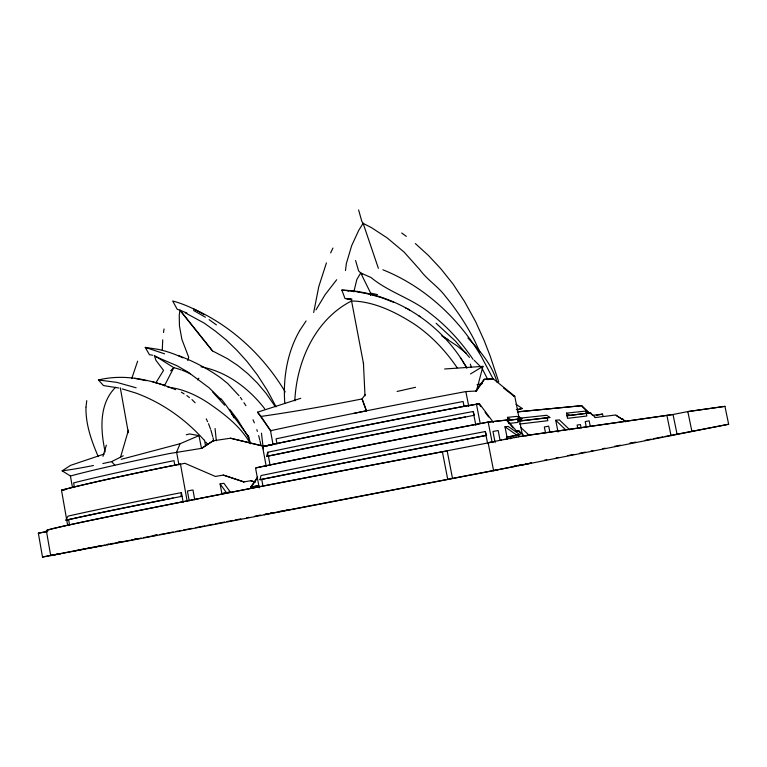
<?xml version="1.0" encoding="UTF-8"?>
<svg xmlns="http://www.w3.org/2000/svg" width="767" height="767" viewBox="0 0 767 767"><rect width="100%" height="100%" fill="white"/><g stroke="black" fill="none" stroke-linecap="round" stroke-linejoin="round"><path stroke-width="1.15" d="M370.634 295.477L370.691 293.195L360.72 272.966L356.818 279.533L353.855 291.882M162.268 350.26L162.738 339.829M294.816 400.882L294.854 400.221C296.752 361.017 315.458 319.206 351.564 300.971C374.123 301.345 395.983 312.255 414.698 324.364C431.361 335.725 445.435 350.605 456.796 367.22L457.161 367.805M345.476 270.559L346.396 263.407L351.679 245.641L358.697 230.397L363.127 223.341L371.391 227.598L387.134 237.875L404.075 252.065L419.77 269.629C426.883 279.562 437.852 286.225 445.253 296.081C456.787 310.079 466.825 325.237 475.003 341.43L479.768 351.928M86.748 400.652L86 406.941M181.415 492.606L180.897 496.479L182.086 496.316L171.798 498.282A213.236 3.49 -10.8 0 0 70.123 519.221L65.866 520.17L68.014 516.143L72.232 515.184A210.283 3.873 -10.8 0 1 172.422 494.379L181.415 492.606L183.15 502.193M163.534 332.504L164.033 328.947M313.684 312.485L318.765 286.657L326.435 262.899M260.003 479.701L261.02 475.54L274.365 472.827A344.91 6.337 -10.9 0 1 469.797 434.486L485.281 431.543L486.575 435.34L470.564 438.456A344.958 5.637 -10.9 0 0 275.094 476.738L260.003 479.701L273.445 476.988A347.997 5.695 -10.9 0 1 470.967 438.302L486.575 435.34M474.418 415.225L465.118 417.104A335.543 9.214 -10.9 0 0 276.024 454.543L266.686 456.365L267.683 452.271L275.305 450.67A335.495 9.885 -10.9 0 1 464.351 413.164L473.162 411.505L474.418 415.225L473.929 415.446M300.76 398.313L257.53 412.195L261.077 416.423L270.492 430.728L276.35 429.462A326.138 13.106 -10.9 0 1 364.718 411.16L383.404 407.44A326.138 13.106 -10.9 0 1 459.117 392.819L465.866 391.563L476.422 391.017L482.961 366.367L444.639 368.985M131.742 378.562L137.629 361.171M187.771 360.538L188.701 357.259L181.865 339.321L179.459 325.956L179.248 315.208L179.948 310.213L212.488 350.902L227.406 358.649L237.885 365.571L247.894 373.73L257.338 383.03L266.111 393.375L275.305 406.654M120.448 457.487L128.444 430.191M102.989 456.355L106.335 445.176M104.226 454.006L70.497 465.387L62.146 470.842L70.439 476L73.881 475.08A200.887 8.13 -10.7 0 1 113.88 465.454L123.87 463.23A200.887 8.13 -10.7 0 1 169.152 453.594L201.874 448.292L213.207 440.747L201.5 448.379L198.969 435.627L180.082 443.719L176.611 452.079L178.932 464.907M330.654 252.909L332.936 248.048M315.985 309.849L325.112 294.701L336.684 279.734M299.59 330.769C287.107 352.619 282.937 378.39 284.806 403.279M155.931 382.704L163.544 370.413L155.874 360.26L154.32 355.437L173.821 367.69A108.818 82.395 77.5 0 1 181.098 369.867M164.368 385.887L173.812 367.7A111.848 87.083 77.3 0 0 170.6 370.787M306.091 320.942L299.849 330.347M258.968 485.664L250.665 487.093L257.626 476.94M251.173 487.16L257.463 477.985M475.818 391.141L484.006 379.32L493.315 378.917L514.772 396.261L522.404 434.947M476.422 391.017L484.6 379.195M365.303 394.497L362.062 398.936L366.434 410.815L354.21 413.298M197.483 379.857L198.893 378.227M115.616 387.268C98.636 404.046 100.554 430.431 105.156 451.916M516.038 404.295L522.25 408.485L517.677 409.846M470.478 373.96L482.961 366.367M519.144 420.383L521.972 418.782L518.406 416.376L519.384 421.351M123.257 455.771L111.646 461.6L114.829 465.243M180.082 443.719L121.205 459.337M118.799 388.016L103.507 385.561L98.425 380.001C124.235 373.558 151.492 379.723 175.566 389.655M62.194 490.027L68.09 488.521A209.468 7.028 -10.7 0 1 167.666 466.614L184.924 463.306L215.345 476.432L223.331 475.08L243.877 481.906L223.331 475.08M230.599 438.235L264.126 446.346L273.905 444.304M186.266 434.755L189.689 433.949L198.969 435.627M231.739 438.523L264.126 446.346M268.584 513.574L264.155 514.619A345.428 0.518 -10.9 0 0 281.499 511.292M351.018 299.188L344.997 298.545L341.852 290.099C390.106 291.69 435.838 319.417 461.83 359.809M397.095 391.458L415.532 387.297M65.866 520.17L72.855 518.732A210.311 3.442 -10.8 0 1 173.093 498.09M50.699 555.596L143.515 538.012A352.973 0.546 -10.9 0 0 447.746 479.461L452.52 478.522L447.199 451.063L442.396 451.782A352.58 4.42 -10.9 0 0 138.616 510.573A214.309 2.867 -10.8 0 0 46.356 530.649L50.699 555.596L60.679 553.563L42.501 557.053L38.35 533.18L47.42 531.387M102.845 463.556L111.771 461.59M254.529 481.772L250.867 480.717L255.238 482.232M493.315 378.917L485.099 379.281M477.016 384.727L482.539 383.548M266.235 466.432L262.554 446.557L274.087 444.112A335.409 11.026 -10.9 0 1 463.047 406.5L479.452 403.758L493.392 422.435M221.874 493.641L230.263 492.002L223.887 483.287L220.1 483.939L221.874 493.641L229.112 492.241M273.186 444.477L263.752 446.432M64.61 489.749L65.109 489.653L61.494 490.161L67.678 525.395M503.612 388.102L514.158 396.299M262.554 446.557L274.394 444.074A334.834 11.006 -10.9 0 1 462.98 406.539L479.452 403.758M266.686 456.365L274.394 454.754A338.573 9.3 -10.9 0 1 465.502 416.912M256.207 467.812L273.11 464.332A344.22 7.823 -10.9 0 1 468.043 425.915L487.678 422.195L507.131 420.019L516.651 431.198L518.971 430.891L524.082 435.733M520.333 418.801L508.08 420.412L520.333 418.801L516.881 416.376L507.476 417.363L508.483 422.454M582.172 406.606L589.305 413.154L581.827 405.676L517.313 411.908M519.211 421.179L549.862 417.459L546.727 415.283L519.815 418.188M588.759 413.049L567.005 415.733L588.759 413.049L585.844 411.045L566.487 413.145L567.522 418.331L586.841 416.03L585.844 411.045M616.198 415.628L621.807 418.955L615.796 414.966L595.019 417.593L595.489 417.507L590.398 413.077L592.709 415.34M516.651 431.198L516.057 431.322L518.971 430.891M596.39 415.34L602.555 414.113L603.015 416.395M519.949 434.707L507.006 437.094L519.949 434.707L508.195 426.423L504.983 426.807L507.438 439.299M524.906 435.704L672.64 414.573L687.826 411.572L724.94 406.357L728.65 424.256L493.593 470.67L488.119 442.703L501.522 440.047M625.824 421.677L622.258 418.916L625.373 421.773M544.445 460.21L546.785 459.749M556.123 457.899L558.462 457.439M567.801 455.598L573.639 454.438M579.478 453.287L585.317 452.137M591.156 450.977L593.495 450.517M602.833 448.666L605.173 448.206M614.52 446.365L620.359 445.205M518.147 465.54L523.65 464.447M525.855 464.016L528.06 463.575L525.74 463.977M498.684 469.509L516.287 466.029M518.636 465.559L531.55 463L525.98 464.073M493.593 470.67L498.042 469.788L452.52 478.522M501.34 440.076L509.202 438.542M724.94 406.357L687.443 411.658M42.501 557.053L84.974 548.808M86.671 548.424L88.991 547.974M90.774 547.667L101.215 545.634M106.431 544.57L108.751 544.119M110.506 543.813L112.826 543.362M118.626 542.231L120.946 541.78M134.426 539.172L136.756 538.712M503.929 439.568L506.565 439.05M118.099 542.298L120.448 541.838M154.196 535.318L156.516 534.867M195.575 527.677L204.866 525.874M207.195 525.424L212.996 524.292M215.316 523.842L224.606 522.039M226.936 521.589L232.737 520.467M235.066 520.016L240.867 518.885M246.677 517.754L248.997 517.303M254.807 516.181L260.607 515.05M268.738 513.478L266.082 513.967L268.134 513.574M270.617 513.085L272.879 512.653M516.316 409.616L522.25 408.485M518.991 419.357L521.972 418.782M525.702 435.972L528.041 435.522M633.437 442.54L635.795 442.089M645.191 440.287L651.068 439.155M653.426 438.705L662.822 436.893M665.181 436.442L728.65 424.256M270.866 513.133L273.148 512.692M278.862 511.589L284.576 510.486M286.12 510.103L288.306 509.681M518.195 465.559L523.756 464.495M179.008 530.869L181.185 530.448M183.371 530.035L192.095 528.358M143.515 537.677L157.408 535.021M159.641 534.589L165.202 533.525M166.314 533.305L173.237 531.982M175.547 531.531L177.858 531.09M250.665 487.093L258.517 485.588M509.115 438.571L511.8 438.053M130.006 540.275L110.726 543.956M131.176 540.045L141.224 538.118M102.663 545.5L104.964 545.059M107.265 544.618L109.576 544.177M87.515 548.386L93.037 547.341M95.156 546.929L101.512 545.721M78.368 550.131L85.31 548.808M75.291 550.716L77.342 550.322M511.627 438.091L516.709 437.132M514.063 437.641L518.933 436.73M518.521 436.816L520.966 436.356M520.477 436.461L522.758 436.04M243.494 481.992L251.25 480.631M522.222 436.155L524.292 435.781M38.35 533.18L47.679 531.589M523.698 435.905L673.023 414.487L677.108 434.41M212.823 440.843L230.972 438.149M488.119 442.703L493.478 441.888L416.97 456.576A351.976 4.41 -10.9 0 0 139.019 510.506A213.686 2.857 -10.8 0 0 46.988 530.524M621.356 419.041L622.708 418.83M558.06 432.013L555.72 420.287L559.335 419.856L569.814 429.875M519.537 424.065L547.801 420.69L547.264 417.986M592.488 415.35L602.555 414.113M508.684 423.47L518.061 422.387L517.476 419.386M518.444 421.016L549.862 417.459M588.826 413.25L590.878 412.982M259.217 487.86L255.536 467.928A344.786 7.843 -10.9 0 1 488.176 422.08L507.131 420.019M517.888 411.793L581.827 405.676M513.583 396.414L514.772 396.261M98.425 380.001L116.642 382.33L136.162 387.805M341.852 290.099L352.82 291.163M351.986 299.149L346.272 298.507L350.893 299.801M167.906 387.182C182.594 388.773 196.39 395.024 208.576 403.164C224.587 414.209 240.531 426.366 250.31 443.594M152.671 355.198L149.431 354.718L145.251 347.384L158.203 349.368A206.946 140.428 81.1 0 1 182.891 357.825M134.647 378.313L146.219 380.71M355.006 291.393L368.17 293.914L381.141 297.519L393.883 302.342M357.029 291.374L359.224 291.834M200.992 366.789C226.802 371.612 248.93 388.37 264.74 408.811M122.25 388.898L135.903 393.059C162.125 402.704 185.576 419.281 204.108 440.124M145.251 347.384L164.589 353.836M152.729 381.813L158.366 383.5M159.085 383.711L164.598 385.36M180.264 310.319L177.206 309.283L172.652 300.971A205.211 137.283 79.2 0 1 204.204 314.729M155.423 356.511L177.139 365.811L187.206 371.612M382.877 269.773C424.554 286.455 459.117 318.573 481.666 357.096L493.306 379.301M346.885 290.444L348.467 291.077M186.889 313.013L179.938 310.213L212.488 350.902M178.366 355.543C193.389 361.18 207.761 368.62 220.829 377.958L227.713 383.519L239.016 395.686M360.691 272.975L371.007 277.491C389.051 292.534 412.349 298.507 430.469 313.607C447.113 326.349 461.341 342.082 473.086 359.416M193.773 309.005C231.979 326.176 263.829 356.128 285.228 391.956M193.591 310.472L205.431 317.241M405.714 308.008L406.222 308.257M185.317 312.85L204.127 323.07L215.527 331.248L226.16 339.896L236.802 350.174L247.108 361.573L257.233 374.747L267.261 390.307L276.062 406.807M442.128 335.994L456.95 345.783L466.518 353.453M441.993 335.908L447.957 339.522M181.367 392.225L184.109 393.883M418.475 315.582L420.163 316.656M407.929 308.976L409.741 310.127M566.487 413.145L569.507 415.235M188.001 372.081L208.921 387.651L220.877 399.329M507.476 417.363L510.985 419.827M504.983 426.807L516.805 435.138M209.132 319.676L216.409 324.901M401.697 232.986L406.318 236.37M186.851 395.551L189.42 397.584M436.126 323.291L455.445 341.123L469.462 357.393M415.33 243.551L428.446 255.478L441.035 268.996L452.981 283.963L464.514 301.498L475.578 321.594L484.188 340.615L490.218 356.147L498.732 381.88M520.716 427.392L529.211 435.301M518.377 431.016L520.927 433.432M555.72 420.287L565.461 429.606M481.101 367.22L474.159 360.269M191.99 399.607L195.144 402.79M362.082 274.394L358.582 270.828L355.581 260.521M467.889 337.959C480.056 350.663 492.136 364.939 496.987 382.139M212.632 391.966L224.606 405.187M506.517 420.143L513.123 427.881M205.824 442.07L207.857 444.534M231.72 413.787L249.045 437.248M229.736 409.386L237.617 419.779L248.134 436.807M478.838 403.883L480.928 406.692M485.108 412.291L488.598 416.96M220.1 483.939L226.466 492.673M257.53 412.195L271 431.083M240.387 397.373L241.969 399.751M363.606 224.089L361.861 221.462L358.592 209.947M243.935 402.713L245.9 405.666M462.674 361.209L466.94 368.026M460.401 357.547L466.825 367.834M482.031 368.275L487.898 379.79M206.237 418.83L207.646 421.706M247.645 435.292L250.013 443.23M248.019 435.57L250.665 443.748M253.014 419.76L254.366 422.838M98.243 456.595C91.494 441.006 85.597 424.439 85.971 407.219M208.509 423.7L210.474 428.897M366.425 410.815L362.11 398.936L345.658 402.148A334.796 47.401 -13 0 1 261.077 416.423M363.127 223.341L378.39 268.325M256.811 429.645L257.396 431.399M470.344 364.124L471.389 367.422M210.867 429.942L212.727 436.605M258.661 435.57L259.697 439.779M262.947 446.845L263.484 449.069M259.955 440.833L261.068 445.474M687.826 411.572L691.939 431.562M666.897 415.369L671.029 435.618M590.312 426.538L589.181 420.891L588.327 420.997L585.221 421.62L586.352 427.277M581.118 427.967L580.437 424.582L577.129 425.033L577.81 428.437M549.814 431.773L548.702 426.174L547.686 426.308L544.34 426.979L545.452 432.578M510.208 436.644L510.64 438.839M500.132 440.536L498.167 430.517L492.96 431.466L495.156 442.617M488.176 422.08L492.203 442.645M485.281 431.543L487.62 443.518M476.412 403.988L480.18 423.279M473.162 411.505L475.866 425.378M465.866 391.563L468.752 406.376M464.006 406.079L463.124 401.524L460.89 401.937A326.253 11.582 -10.9 0 0 278.018 438.427L276.062 438.849L277.012 443.968M442.396 451.782L447.746 479.461M213.034 437.717L213.715 441.236M351.564 300.971L363.625 364.267M270.492 430.728L272.985 444.16M267.683 452.271L268.038 454.208M268.402 456.135L270.003 464.802M261.739 479.433L262.985 486.163M204.521 440.162L205.556 445.867M194.751 499.854L192.968 490.008L190.964 490.305L187.426 491.024L189.209 500.889M187.215 501.426L180.446 464.006A210.033 7.047 -10.7 0 0 61.494 490.161M174.771 464.936L173.994 460.651L170.552 461.341A200.954 7.277 -10.7 0 0 75.195 482.51L73.632 482.922L74.351 487.026M120.314 387.862L128.329 432.665M70.439 476L72.395 487.15M68.627 519.671L69.615 525.27M261.47 433.182L263.023 446.634M215.067 428.475L216.332 440.785M363.424 362.801L364.996 395.858M370.691 293.195A142.403 139.316 76.1 0 1 377.479 294.624M93.469 465.492A267.376 29.213 -18.6 0 1 62.146 470.842M182.134 370.24A108.818 82.395 77.5 0 1 190.331 373.836M221.03 398.821A108.818 82.395 77.5 0 1 232.449 415.033M232.986 415.963A108.818 82.395 77.5 0 1 234.05 417.833M497.505 469.749A345.428 0.518 -10.9 0 1 319.101 504.072M317.998 504.283A345.428 0.518 -10.9 0 1 282.601 511.081M632.037 442.895L629.697 443.364L632.018 442.885M515.942 465.981L513.737 466.413L515.97 465.991"/></g></svg>
